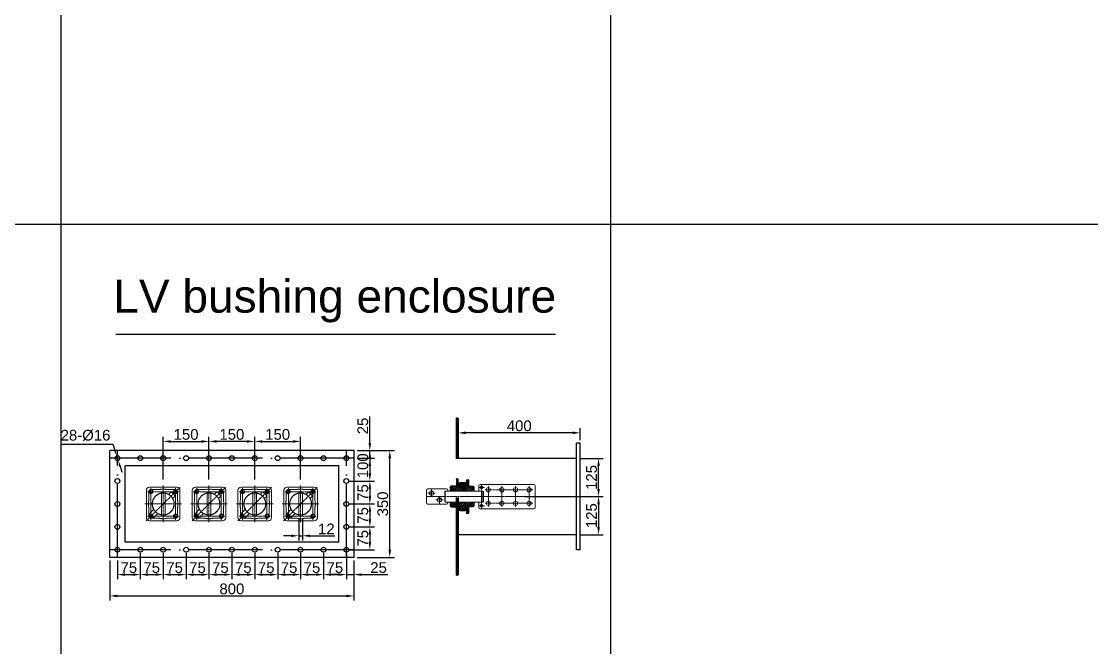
# Model space of a CAD drawing. Header units: millimetres. Extents: x 30710 to 48779, y -19256 to -8564.
# Drawn here: x 34541 to 38046, y -16959 to -14908 of the extents above; entities that cross this region are included whole.
import ezdxf

# ---------------------------------------------------------------- set-up
doc = ezdxf.new("R2010")
doc.units = ezdxf.units.MM
doc.header["$LTSCALE"] = 10
for name, pattern in [('ACAD_ISO04W100', [30, 24, -3, 0, -3]), ('CENTER2', [1.125, 0.75, -0.125, 0.125, -0.125]), ('DASHED', [19.05, 12.7, -6.35]), ('PHANTOM', [63.5, 31.75, -6.35, 6.35, -6.35, 6.35, -6.35])]:
    doc.linetypes.add(name, pattern=pattern)
doc.layers.get('0').update_dxf_attribs({"color": 1, "linetype": 'ACAD_ISO04W100', "lineweight": 25})
doc.layers.get('Defpoints').update_dxf_attribs({"lineweight": 25})
for name, color, linetype, lineweight in [('01粗实线', 7, 'Continuous', 18), ('1', 4, 'Continuous', 30), ('2', 3, 'Continuous', 25), ('4虚线层', 6, 'DASHED', 35), ('中心线', 1, 'CENTER2', 18), ('双点划线', 13, 'PHANTOM', 20), ('粗实线', 4, 'Continuous', 18), ('细实线', 3, 'Continuous', 35), ('虚线', 7, 'DASHED', 20)]:
    doc.layers.add(name, color=color, linetype=linetype, lineweight=lineweight)
doc.styles.get("Standard").update_dxf_attribs({"font": ''})
doc.styles.get('Standard').set_extended_font_data('arial')
doc.dimstyles.new('1-10', dxfattribs={"dimscale": 10, "dimtxt": 3.5, "dimasz": 2.5, "dimexe": 1.5, "dimexo": 1, "dimgap": 0.5, "dimtad": 1, "dimtxsty": 'Standard', "dimcen": 2.5, "dimdle": 5, "dimclrd": 3, "dimclre": 3, "dimclrt": 3, "dimadec": 0, "dimazin": 0, "dimtfac": 1, "dimtmove": 0, "dimatfit": 2, "dimfxl": 0, "dimtolj": 1, "dimarcsym": 0})
doc.dimstyles.new('1-10-1', dxfattribs={"dimscale": 10, "dimtxt": 3.5, "dimasz": 2, "dimexe": 1, "dimexo": 0, "dimgap": 1, "dimtad": 1, "dimtoh": 1, "dimdec": 1, "dimdsep": 46, "dimtxsty": 'Standard', "dimcen": 0, "dimdle": 4, "dimclrd": 256, "dimclre": 256, "dimclrt": 3, "dimadec": 1, "dimazin": 0, "dimtfac": 1, "dimtdec": 1, "dimtmove": 0, "dimatfit": 3, "dimfxl": 0, "dimtolj": 1, "dimarcsym": 0})

# ---------------------------------------------------------------- blocks, each defined once
blk = doc.blocks.new('*X23')
at = {"layer": '2'}
for points in [[(34880.2, -16716), (34880.2, -16724.3), (34855.2, -16720.1)], [(34905.2, -16716), (34905.2, -16724.3), (34930.2, -16720.1)]]:
    blk.add_hatch(color=3, dxfattribs=at).paths.add_polyline_path(points, flags=0)
at = {"layer": '2', "color": 3, "lineweight": -2}
for p, q in [((34930.2, -16648.7), (34930.2, -16735.1)), ((34855.2, -16673.7), (34855.2, -16735.1)), ((34880.2, -16720.1), (34905.2, -16720.1))]:
    blk.add_line(p, q, dxfattribs=at)
at = {"layer": '2', "color": 3, "insert": (34892.7, -16697.3), "char_height": 35, "width": 100.198, "attachment_point": 5}
blk.add_mtext('75', dxfattribs=at)
blk = doc.blocks.new('*X24')
at = {"layer": '2'}
for points in [[(34955.2, -16716), (34955.2, -16724.3), (34930.2, -16720.1)], [(34980.2, -16716), (34980.2, -16724.3), (35005.2, -16720.1)]]:
    blk.add_hatch(color=3, dxfattribs=at).paths.add_polyline_path(points, flags=0)
at = {"layer": '2', "color": 3, "lineweight": -2}
for p, q in [((34930.2, -16648.7), (34930.2, -16735.1)), ((35005.2, -16648.7), (35005.2, -16735.1)), ((34955.2, -16720.1), (34980.2, -16720.1))]:
    blk.add_line(p, q, dxfattribs=at)
at = {"layer": '2', "color": 3, "insert": (34967.7, -16697.3), "char_height": 35, "width": 100.198, "attachment_point": 5}
blk.add_mtext('75', dxfattribs=at)
blk = doc.blocks.new('*X25')
at = {"layer": '2'}
for points in [[(35030.2, -16716), (35030.2, -16724.3), (35005.2, -16720.1)], [(35055.2, -16716), (35055.2, -16724.3), (35080.2, -16720.1)]]:
    blk.add_hatch(color=3, dxfattribs=at).paths.add_polyline_path(points, flags=0)
at = {"layer": '2', "color": 3, "lineweight": -2}
for p, q in [((35005.2, -16648.7), (35005.2, -16735.1)), ((35080.2, -16648.7), (35080.2, -16735.1)), ((35030.2, -16720.1), (35055.2, -16720.1))]:
    blk.add_line(p, q, dxfattribs=at)
at = {"layer": '2', "color": 3, "insert": (35042.7, -16697.3), "char_height": 35, "width": 100.198, "attachment_point": 5}
blk.add_mtext('75', dxfattribs=at)
blk = doc.blocks.new('*X26')
at = {"layer": '2'}
for points in [[(35105.2, -16716), (35105.2, -16724.3), (35080.2, -16720.1)], [(35130.2, -16716), (35130.2, -16724.3), (35155.2, -16720.1)]]:
    blk.add_hatch(color=3, dxfattribs=at).paths.add_polyline_path(points, flags=0)
at = {"layer": '2', "color": 3, "lineweight": -2}
for p, q in [((35080.2, -16648.7), (35080.2, -16735.1)), ((35155.2, -16648.7), (35155.2, -16735.1)), ((35105.2, -16720.1), (35130.2, -16720.1))]:
    blk.add_line(p, q, dxfattribs=at)
at = {"layer": '2', "color": 3, "insert": (35117.7, -16697.3), "char_height": 35, "width": 100.198, "attachment_point": 5}
blk.add_mtext('75', dxfattribs=at)
blk = doc.blocks.new('*X27')
at = {"layer": '2'}
for points in [[(35180.2, -16716), (35180.2, -16724.3), (35155.2, -16720.1)], [(35205.2, -16716), (35205.2, -16724.3), (35230.2, -16720.1)]]:
    blk.add_hatch(color=3, dxfattribs=at).paths.add_polyline_path(points, flags=0)
at = {"layer": '2', "color": 3, "lineweight": -2}
for p, q in [((35155.2, -16648.7), (35155.2, -16735.1)), ((35230.2, -16648.7), (35230.2, -16735.1)), ((35180.2, -16720.1), (35205.2, -16720.1))]:
    blk.add_line(p, q, dxfattribs=at)
at = {"layer": '2', "color": 3, "insert": (35192.7, -16697.3), "char_height": 35, "width": 100.198, "attachment_point": 5}
blk.add_mtext('75', dxfattribs=at)
blk = doc.blocks.new('*X28')
at = {"layer": '2'}
for points in [[(35255.2, -16716), (35255.2, -16724.3), (35230.2, -16720.1)], [(35280.2, -16716), (35280.2, -16724.3), (35305.2, -16720.1)]]:
    blk.add_hatch(color=3, dxfattribs=at).paths.add_polyline_path(points, flags=0)
at = {"layer": '2', "color": 3, "lineweight": -2}
for p, q in [((35230.2, -16648.7), (35230.2, -16735.1)), ((35305.2, -16648.7), (35305.2, -16735.1)), ((35255.2, -16720.1), (35280.2, -16720.1))]:
    blk.add_line(p, q, dxfattribs=at)
at = {"layer": '2', "color": 3, "insert": (35267.7, -16697.3), "char_height": 35, "width": 100.198, "attachment_point": 5}
blk.add_mtext('75', dxfattribs=at)
blk = doc.blocks.new('*X29')
at = {"layer": '2'}
for points in [[(35330.2, -16716), (35330.2, -16724.3), (35305.2, -16720.1)], [(35355.2, -16716), (35355.2, -16724.3), (35380.2, -16720.1)]]:
    blk.add_hatch(color=3, dxfattribs=at).paths.add_polyline_path(points, flags=0)
at = {"layer": '2', "color": 3, "lineweight": -2}
for p, q in [((35305.2, -16648.7), (35305.2, -16735.1)), ((35380.2, -16648.7), (35380.2, -16735.1)), ((35330.2, -16720.1), (35355.2, -16720.1))]:
    blk.add_line(p, q, dxfattribs=at)
at = {"layer": '2', "color": 3, "insert": (35342.7, -16697.3), "char_height": 35, "width": 100.198, "attachment_point": 5}
blk.add_mtext('75', dxfattribs=at)
blk = doc.blocks.new('*X30')
at = {"layer": '2'}
for points in [[(35405.2, -16716), (35405.2, -16724.3), (35380.2, -16720.1)], [(35430.2, -16716), (35430.2, -16724.3), (35455.2, -16720.1)]]:
    blk.add_hatch(color=3, dxfattribs=at).paths.add_polyline_path(points, flags=0)
at = {"layer": '2', "color": 3, "lineweight": -2}
for p, q in [((35380.2, -16648.7), (35380.2, -16735.1)), ((35455.2, -16648.7), (35455.2, -16735.1)), ((35405.2, -16720.1), (35430.2, -16720.1))]:
    blk.add_line(p, q, dxfattribs=at)
at = {"layer": '2', "color": 3, "insert": (35417.7, -16697.3), "char_height": 35, "width": 100.198, "attachment_point": 5}
blk.add_mtext('75', dxfattribs=at)
blk = doc.blocks.new('*X31')
at = {"layer": '2'}
for points in [[(35480.2, -16716), (35480.2, -16724.3), (35455.2, -16720.1)], [(35505.2, -16716), (35505.2, -16724.3), (35530.2, -16720.1)]]:
    blk.add_hatch(color=3, dxfattribs=at).paths.add_polyline_path(points, flags=0)
at = {"layer": '2', "color": 3, "lineweight": -2}
for p, q in [((35455.2, -16648.7), (35455.2, -16735.1)), ((35530.2, -16648.7), (35530.2, -16735.1)), ((35480.2, -16720.1), (35505.2, -16720.1))]:
    blk.add_line(p, q, dxfattribs=at)
at = {"layer": '2', "color": 3, "insert": (35492.7, -16697.3), "char_height": 35, "width": 100.198, "attachment_point": 5}
blk.add_mtext('75', dxfattribs=at)
blk = doc.blocks.new('*X32')
at = {"layer": '2'}
for points in [[(35555.2, -16716), (35555.2, -16724.3), (35530.2, -16720.1)], [(35580.2, -16716), (35580.2, -16724.3), (35605.2, -16720.1)]]:
    blk.add_hatch(color=3, dxfattribs=at).paths.add_polyline_path(points, flags=0)
at = {"layer": '2', "color": 3, "lineweight": -2}
for p, q in [((35530.2, -16648.7), (35530.2, -16735.1)), ((35605.2, -16648.7), (35605.2, -16735.1)), ((35555.2, -16720.1), (35580.2, -16720.1))]:
    blk.add_line(p, q, dxfattribs=at)
at = {"layer": '2', "color": 3, "insert": (35567.7, -16697.3), "char_height": 35, "width": 100.198, "attachment_point": 5}
blk.add_mtext('75', dxfattribs=at)
blk = doc.blocks.new('*X33')
at = {"layer": '2'}
for points in [[(35580.2, -16716), (35580.2, -16724.3), (35605.2, -16720.1)], [(35655.2, -16716), (35655.2, -16724.3), (35630.2, -16720.1)]]:
    blk.add_hatch(color=3, dxfattribs=at).paths.add_polyline_path(points, flags=0)
at = {"layer": '2', "color": 3, "lineweight": -2}
for p, q in [((35605.2, -16648.7), (35605.2, -16735.1)), ((35630.2, -16673.7), (35630.2, -16735.1)), ((35580.2, -16720.1), (35555.2, -16720.1)), ((35605.2, -16720.1), (35630.2, -16720.1)), ((35655.2, -16720.1), (35741.2, -16720.1))]:
    blk.add_line(p, q, dxfattribs=at)
at = {"layer": '2', "color": 3, "insert": (35710.7, -16697.3), "char_height": 35, "width": 102.012, "attachment_point": 5}
blk.add_mtext('25', dxfattribs=at)
blk = doc.blocks.new('*X34')
at = {"layer": '2'}
for points in [[(34855.2, -16785.8), (34855.2, -16794.2), (34830.2, -16790)], [(35605.2, -16785.8), (35605.2, -16794.2), (35630.2, -16790)]]:
    blk.add_hatch(color=3, dxfattribs=at).paths.add_polyline_path(points, flags=0)
at = {"layer": '2', "color": 3, "lineweight": -2}
for p, q in [((34830.2, -16673.7), (34830.2, -16805)), ((35630.2, -16673.7), (35630.2, -16805)), ((34855.2, -16790), (35605.2, -16790))]:
    blk.add_line(p, q, dxfattribs=at)
at = {"layer": '2', "color": 3, "insert": (35230.2, -16767.1), "char_height": 35, "width": 154.459, "attachment_point": 5}
blk.add_mtext('800', dxfattribs=at)
blk = doc.blocks.new('*X35')
at = {"layer": '2'}
for points in [[(35677.9, -16288.7), (35686.3, -16288.7), (35682.1, -16313.7)], [(35677.9, -16363.7), (35686.3, -16363.7), (35682.1, -16338.7)]]:
    blk.add_hatch(color=3, dxfattribs=at).paths.add_polyline_path(points, flags=0)
at = {"layer": '2', "color": 3, "lineweight": -2}
for p, q in [((35682.1, -16288.7), (35682.1, -16202.7)), ((35640.2, -16313.7), (35697.1, -16313.7)), ((35682.1, -16338.7), (35682.1, -16313.7)), ((35640.2, -16338.7), (35697.1, -16338.7)), ((35682.1, -16363.7), (35682.1, -16388.7))]:
    blk.add_line(p, q, dxfattribs=at)
at = {"layer": '2', "color": 3, "insert": (35659.2, -16233.2), "char_height": 35, "width": 102.012, "attachment_point": 5, "rotation": 90}
blk.add_mtext('25', dxfattribs=at)
blk = doc.blocks.new('*X36')
at = {"layer": '2'}
for points in [[(35677.9, -16338.7), (35686.3, -16338.7), (35682.1, -16313.7)], [(35677.9, -16388.7), (35686.3, -16388.7), (35682.1, -16413.7)]]:
    blk.add_hatch(color=3, dxfattribs=at).paths.add_polyline_path(points, flags=0)
at = {"layer": '2', "color": 3, "lineweight": -2}
for p, q in [((35640.2, -16313.7), (35697.1, -16313.7)), ((35682.1, -16338.7), (35682.1, -16388.7)), ((35615.2, -16413.7), (35697.1, -16413.7))]:
    blk.add_line(p, q, dxfattribs=at)
at = {"layer": '2', "color": 3, "insert": (35659.2, -16363.7), "char_height": 35, "width": 147.79, "attachment_point": 5, "rotation": 90}
blk.add_mtext('100', dxfattribs=at)
blk = doc.blocks.new('*X37')
at = {"layer": '2'}
for points in [[(35677.9, -16438.7), (35686.3, -16438.7), (35682.1, -16413.7)], [(35677.9, -16463.7), (35686.3, -16463.7), (35682.1, -16488.7)]]:
    blk.add_hatch(color=3, dxfattribs=at).paths.add_polyline_path(points, flags=0)
at = {"layer": '2', "color": 3, "lineweight": -2}
for p, q in [((35615.2, -16413.7), (35697.1, -16413.7)), ((35682.1, -16438.7), (35682.1, -16463.7)), ((35615.2, -16488.7), (35697.1, -16488.7))]:
    blk.add_line(p, q, dxfattribs=at)
at = {"layer": '2', "color": 3, "insert": (35659.3, -16451.2), "char_height": 35, "width": 100.198, "attachment_point": 5, "rotation": 90}
blk.add_mtext('75', dxfattribs=at)
blk = doc.blocks.new('*X38')
at = {"layer": '2'}
for points in [[(35677.9, -16513.7), (35686.3, -16513.7), (35682.1, -16488.7)], [(35677.9, -16538.7), (35686.3, -16538.7), (35682.1, -16563.7)]]:
    blk.add_hatch(color=3, dxfattribs=at).paths.add_polyline_path(points, flags=0)
at = {"layer": '2', "color": 3, "lineweight": -2}
for p, q in [((35615.2, -16488.7), (35697.1, -16488.7)), ((35682.1, -16513.7), (35682.1, -16538.7)), ((35615.2, -16563.7), (35697.1, -16563.7))]:
    blk.add_line(p, q, dxfattribs=at)
at = {"layer": '2', "color": 3, "insert": (35659.3, -16526.2), "char_height": 35, "width": 100.198, "attachment_point": 5, "rotation": 90}
blk.add_mtext('75', dxfattribs=at)
blk = doc.blocks.new('*X39')
at = {"layer": '2'}
for points in [[(35677.9, -16588.7), (35686.3, -16588.7), (35682.1, -16563.7)], [(35677.9, -16613.7), (35686.3, -16613.7), (35682.1, -16638.7)]]:
    blk.add_hatch(color=3, dxfattribs=at).paths.add_polyline_path(points, flags=0)
at = {"layer": '2', "color": 3, "lineweight": -2}
for p, q in [((35615.2, -16563.7), (35697.1, -16563.7)), ((35682.1, -16588.7), (35682.1, -16613.7)), ((35615.2, -16638.7), (35697.1, -16638.7))]:
    blk.add_line(p, q, dxfattribs=at)
at = {"layer": '2', "color": 3, "insert": (35659.3, -16601.2), "char_height": 35, "width": 100.198, "attachment_point": 5, "rotation": 90}
blk.add_mtext('75', dxfattribs=at)
blk = doc.blocks.new('*X40')
at = {"layer": '2'}
for points in [[(35743.2, -16338.7), (35751.6, -16338.7), (35747.4, -16313.7)], [(35743.2, -16638.7), (35751.6, -16638.7), (35747.4, -16663.7)]]:
    blk.add_hatch(color=3, dxfattribs=at).paths.add_polyline_path(points, flags=0)
at = {"layer": '2', "color": 3, "lineweight": -2}
for p, q in [((35640.2, -16313.7), (35762.4, -16313.7)), ((35747.4, -16638.7), (35747.4, -16338.7)), ((35640.2, -16663.7), (35762.4, -16663.7))]:
    blk.add_line(p, q, dxfattribs=at)
at = {"layer": '2', "color": 3, "insert": (35724.5, -16488.7), "char_height": 35, "width": 154.299, "attachment_point": 5, "rotation": 90}
blk.add_mtext('350', dxfattribs=at)
blk = doc.blocks.new('*X41')
at = {"layer": '2'}
for points in [[(34849.8, -16311), (34843.4, -16313), (34852.8, -16331.1)], [(34867, -16364.3), (34860.7, -16366.3), (34857.7, -16346.3)]]:
    blk.add_hatch(color=256, dxfattribs=at).paths.add_polyline_path(points, flags=0)
at = {"layer": '2', "lineweight": -2}
for p, q in [((34671.1, -16293), (34840.5, -16293)), ((34840.5, -16293), (34846.6, -16312)), ((34857.7, -16346.3), (34852.8, -16331.1)), ((34863.8, -16365.3), (34870, -16384.3))]:
    blk.add_line(p, q, dxfattribs=at)
at = {"layer": '2', "color": 3, "insert": (34750.8, -16264.1), "char_height": 35, "width": 318.841, "attachment_point": 5}
blk.add_mtext('28-%%C16', dxfattribs=at)
blk = doc.blocks.new('*X42')
at = {"layer": '2'}
for points in [[(36427.1, -16364.4), (36435.5, -16364.4), (36431.3, -16339.4)], [(36427.1, -16439.4), (36435.5, -16439.4), (36431.3, -16464.4)]]:
    blk.add_hatch(color=3, dxfattribs=at).paths.add_polyline_path(points, flags=0)
at = {"layer": '2', "color": 3, "lineweight": -2}
for p, q in [((36369.5, -16339.4), (36446.3, -16339.4)), ((36431.3, -16439.4), (36431.3, -16364.4)), ((36189.2, -16464.4), (36446.3, -16464.4))]:
    blk.add_line(p, q, dxfattribs=at)
at = {"layer": '2', "color": 3, "insert": (36408.4, -16401.9), "char_height": 35, "width": 148.59, "attachment_point": 5, "rotation": 90}
blk.add_mtext('125', dxfattribs=at)
blk = doc.blocks.new('*X43')
at = {"layer": '2'}
for points in [[(36427.1, -16489.4), (36435.5, -16489.4), (36431.3, -16464.4)], [(36427.1, -16564.4), (36435.5, -16564.4), (36431.3, -16589.4)]]:
    blk.add_hatch(color=3, dxfattribs=at).paths.add_polyline_path(points, flags=0)
at = {"layer": '2', "color": 3, "lineweight": -2}
for p, q in [((36189.2, -16464.4), (36446.3, -16464.4)), ((36431.3, -16489.4), (36431.3, -16564.4)), ((36369.5, -16589.4), (36446.3, -16589.4))]:
    blk.add_line(p, q, dxfattribs=at)
at = {"layer": '2', "color": 3, "insert": (36408.4, -16526.9), "char_height": 35, "width": 148.59, "attachment_point": 5, "rotation": 90}
blk.add_mtext('125', dxfattribs=at)
blk = doc.blocks.new('*X44')
at = {"layer": '2'}
for points in [[(35996.5, -16251.5), (35996.5, -16259.9), (35971.5, -16255.7)], [(36346.5, -16251.5), (36346.5, -16259.9), (36371.5, -16255.7)]]:
    blk.add_hatch(color=3, dxfattribs=at).paths.add_polyline_path(points, flags=0)
at = {"layer": '2', "color": 3, "lineweight": -2}
for p, q in [((35971.5, -16280), (35971.5, -16240.7)), ((36346.5, -16255.7), (35996.5, -16255.7)), ((36371.5, -16280), (36371.5, -16240.7))]:
    blk.add_line(p, q, dxfattribs=at)
at = {"layer": '2', "color": 3, "insert": (36171.5, -16232.8), "char_height": 35, "width": 157.18, "attachment_point": 5}
blk.add_mtext('400', dxfattribs=at)
blk = doc.blocks.new('*X45')
at = {"layer": '2'}
for points in [[(35030.2, -16279.8), (35030.2, -16288.1), (35005.2, -16283.9)], [(35130.2, -16279.8), (35130.2, -16288.1), (35155.2, -16283.9)]]:
    blk.add_hatch(color=3, dxfattribs=at).paths.add_polyline_path(points, flags=0)
at = {"layer": '2', "color": 3, "lineweight": -2}
for p, q in [((35005.2, -16408.7), (35005.2, -16268.9)), ((35030.2, -16283.9), (35130.2, -16283.9)), ((35155.2, -16408.7), (35155.2, -16268.9))]:
    blk.add_line(p, q, dxfattribs=at)
at = {"layer": '2', "color": 3, "insert": (35080.2, -16261.1), "char_height": 35, "width": 147.79, "attachment_point": 5}
blk.add_mtext('150', dxfattribs=at)
blk = doc.blocks.new('*X46')
at = {"layer": '2'}
for points in [[(35180.2, -16279.8), (35180.2, -16288.1), (35155.2, -16283.9)], [(35280.2, -16279.8), (35280.2, -16288.1), (35305.2, -16283.9)]]:
    blk.add_hatch(color=3, dxfattribs=at).paths.add_polyline_path(points, flags=0)
at = {"layer": '2', "color": 3, "lineweight": -2}
for p, q in [((35155.2, -16408.7), (35155.2, -16268.9)), ((35280.2, -16283.9), (35180.2, -16283.9)), ((35305.2, -16408.7), (35305.2, -16268.9))]:
    blk.add_line(p, q, dxfattribs=at)
at = {"layer": '2', "color": 3, "insert": (35230.2, -16261.1), "char_height": 35, "width": 147.79, "attachment_point": 5}
blk.add_mtext('150', dxfattribs=at)
blk = doc.blocks.new('*X47')
at = {"layer": '2'}
for points in [[(35330.2, -16279.8), (35330.2, -16288.1), (35305.2, -16283.9)], [(35430.2, -16279.8), (35430.2, -16288.1), (35455.2, -16283.9)]]:
    blk.add_hatch(color=3, dxfattribs=at).paths.add_polyline_path(points, flags=0)
at = {"layer": '2', "color": 3, "lineweight": -2}
for p, q in [((35305.2, -16408.7), (35305.2, -16268.9)), ((35330.2, -16283.9), (35430.2, -16283.9)), ((35455.2, -16408.7), (35455.2, -16268.9))]:
    blk.add_line(p, q, dxfattribs=at)
at = {"layer": '2', "color": 3, "insert": (35380.2, -16261.1), "char_height": 35, "width": 147.79, "attachment_point": 5}
blk.add_mtext('150', dxfattribs=at)
blk = doc.blocks.new('5r7806798067890780')
at = {"layer": '细实线'}
h = blk.add_hatch(dxfattribs=at)
h.set_pattern_fill('ANSI37', color=256, scale=1.5, angle=270, style=0)
edge = h.paths.add_edge_path(flags=0)
edge.add_line((157, 18), (156.3, 30.8))
edge.add_arc((153.3, 30.7), 3, 3, 86.5086)
edge.add_line((153.5, 33.7), (134.3, 34.8))
edge.add_arc((134.5, 37.8), 3, 183, 266.5086, ccw=False)
edge.add_line((131.5, 37.7), (131.1, 43.7))
edge.add_arc((128.2, 43.5), 3, 3, 90)
edge.add_line((128.2, 46.5), (111, 46.5))
edge.add_line((111, 46.5), (111, 45))
edge.add_arc((111.2, 44), 1, 104.4775, 255.5225)
edge.add_line((111, 43), (111, 41))
edge.add_arc((111.2, 40), 1, 104.4775, 255.5225)
edge.add_line((111, 39), (111, 38))
edge.add_arc((108, 38), 3, -41.4096, 0, ccw=False)
edge.add_line((110.2, 36), (110.2, 35))
edge.add_line((110.2, 35), (108.3, 35))
edge.add_arc((108, 38), 3, 270.217, 274.9838, ccw=False)
edge.add_line((108, 35), (81, 34.9))
edge.add_arc((81, 31.9), 3, 90.217, 180)
edge.add_line((78, 31.9), (78, 18))
edge.add_line((78, 18), (157, 18))
edge = h.paths.add_edge_path(flags=0)
edge.add_line((110.2, 35), (110.2, 36))
edge.add_arc((108, 38), 3, 274.9838, 318.5904, ccw=False)
edge.add_line((108.3, 35), (110.2, 35))
edge = h.paths.add_edge_path(flags=0)
edge.add_arc((128.2, -43.5), 3, 270, 357)
edge.add_line((131.1, -43.7), (131.5, -37.7))
edge.add_arc((134.5, -37.8), 3, 93.4914, 177, ccw=False)
edge.add_line((134.3, -34.8), (153.5, -33.7))
edge.add_arc((153.3, -30.7), 3, 273.4914, 357)
edge.add_line((156.3, -30.8), (157, -18))
edge.add_line((157, -18), (78, -18))
edge.add_line((78, -18), (78, -31.9))
edge.add_arc((81, -31.9), 3, 180, 269.783)
edge.add_line((81, -34.9), (108, -35))
edge.add_arc((108, -38), 3, 85.0162, 89.783, ccw=False)
edge.add_line((108.3, -35), (110.2, -35))
edge.add_line((110.2, -35), (110.2, -36))
edge.add_arc((108, -38), 3, 0, 41.4096, ccw=False)
edge.add_line((111, -38), (111, -39))
edge.add_arc((111.2, -40), 1, 104.4775, 255.5225)
edge.add_line((111, -41), (111, -43))
edge.add_arc((111.2, -44), 1, 104.4775, 255.5225)
edge.add_line((111, -45), (111, -46.5))
edge.add_line((111, -46.5), (128.2, -46.5))
edge = h.paths.add_edge_path(flags=0)
edge.add_line((110.2, -36), (110.2, -35))
edge.add_line((110.2, -35), (108.3, -35))
edge.add_arc((108, -38), 3, 41.4096, 85.0162, ccw=False)
h = blk.add_hatch(dxfattribs=at)
h.set_pattern_fill('ANSI31', color=256, style=0, pattern_type=0)
edge = h.paths.add_edge_path(flags=0)
edge.add_spline(control_points=[(104.2, 57.7), (103.7, 57.5), (102.3, 57.2), (100.3, 58.2), (98.9, 57.9), (98.2, 57.8)], knot_values=[0, 0, 0, 0, 1.763254, 4.138022, 6.109971, 6.109971, 6.109971, 6.109971], weights=[1, 1, 1, 1, 1, 1], degree=3, periodic=0)
edge.add_line((98.2, 57.8), (98.2, 36))
edge.add_line((98.2, 36), (104.2, 36))
edge.add_line((104.2, 36), (104.2, 57.7))
edge = h.paths.add_edge_path(flags=0)
edge.add_spline(control_points=[(98.2, -57.8), (98.9, -57.9), (100.3, -58.2), (102.3, -57.2), (103.7, -57.5), (104.2, -57.7)], knot_values=[0, 0, 0, 0, 1.971949, 4.346717, 6.109971, 6.109971, 6.109971, 6.109971], weights=[1, 1, 1, 1, 1, 1], degree=3, periodic=0)
edge.add_line((104.2, -57.7), (104.2, -36))
edge.add_line((104.2, -36), (98.2, -36))
edge.add_line((98.2, -36), (98.2, -57.8))
h = blk.add_hatch(dxfattribs=at)
h.set_pattern_fill('ANSI37', color=256, scale=0.75, angle=270, style=0)
edge = h.paths.add_edge_path(flags=0)
edge.add_arc((108, 38), 3, 274.9838, 318.5904)
edge.add_line((110.2, 36), (110.2, 45))
edge.add_line((110.2, 45), (104.2, 45))
edge.add_line((104.2, 45), (104.2, 35))
edge.add_line((104.2, 35), (108.3, 35))
edge = h.paths.add_edge_path(flags=0)
edge.add_line((110.2, 35), (110.2, 36))
edge.add_arc((108, 38), 3, 274.9838, 318.5904, ccw=False)
edge.add_line((108.3, 35), (110.2, 35))
edge = h.paths.add_edge_path(flags=0)
edge.add_line((110.2, -45), (110.2, -36))
edge.add_arc((108, -38), 3, 41.4096, 85.0162)
edge.add_line((108.3, -35), (104.2, -35))
edge.add_line((104.2, -35), (104.2, -45))
edge.add_line((104.2, -45), (110.2, -45))
edge = h.paths.add_edge_path(flags=0)
edge.add_line((110.2, -36), (110.2, -35))
edge.add_line((110.2, -35), (108.3, -35))
edge.add_arc((108, -38), 3, 41.4096, 85.0162, ccw=False)
h = blk.add_hatch(dxfattribs=at)
h.set_pattern_fill('ANSI31', color=256, style=0, pattern_type=0)
h.set_pattern_definition([(315, (0, 0), (2.245064, 2.245064), [])])
h.paths.add_polyline_path([(139.5, 54), (138.5, 55), (132.5, 55), (131.5, 54), (131.5, 39), (134.5, 36), (138.5, 36), (139.5, 37)], flags=0)
h.paths.add_polyline_path([(139.5, -37), (138.5, -36), (134.5, -36), (131.5, -39), (131.5, -54), (132.5, -55), (138.5, -55), (139.5, -54)], flags=0)
at = {"layer": '中心线'}
for p, q in [((181, 39.2), (181, -39.2)), ((356.5, 0), (0, 0)), ((29, 11), (5, 11)), ((17, 23), (17, -1)), ((43, 1), (43, -23)), ((190.3, 30), (171.8, 30)), ((348.5, 22.2), (191, 22.2)), ((203, 34.2), (203, -34.2)), ((247.5, 34.2), (247.5, -34.2)), ((292, 34.2), (292, -34.2)), ((336.5, 34.2), (336.5, -34.2)), ((55, -11), (31, -11)), ((190.3, -30), (171.8, -30)), ((348.5, -22.2), (191, -22.2))]:
    blk.add_line(p, q, dxfattribs=at)
at = {"layer": '粗实线'}
for p, q in [((98.2, 57.8), (98.2, 35)), ((104.2, 36), (98.2, 36)), ((104.2, 57.7), (104.2, 35)), ((110.2, 45), (104.2, 45)), ((110.2, 35), (110.2, 45)), ((128.2, 46.5), (111, 46.5)), ((111, 46.5), (111, 45)), ((111, 43), (111, 41)), ((111, 39), (111, 38)), ((131.1, 43.7), (131.5, 37.7)), ((132.5, 55), (131.5, 54)), ((131.5, 54), (131.5, 37.3)), ((134.5, 36), (131.5, 39)), ((138.5, 55), (132.5, 55)), ((138.5, 36), (134.5, 36)), ((139.5, 54), (138.5, 55)), ((138.5, 36), (139.5, 37)), ((139.5, 54), (139.5, 34.5)), ((172, 36), (172, 18)), ((352.5, 40), (176, 40)), ((356.5, 36), (356.5, -36)), ((0, 21), (0, -21)), ((66, 25), (4, 25)), ((60, 16.5), (61.5, 18)), ((60, 16.5), (60, -16.5)), ((185.5, 18), (61.5, 18)), ((61.5, 18), (61.5, -18)), ((70, 21), (70, 18)), ((78, 31.9), (78, 18)), ((108, 35), (81, 34.9)), ((110.2, 35), (104.2, 35)), ((153.5, 33.7), (134.3, 34.8)), ((156.3, 30.8), (157, 18)), ((187, 16.5), (185.5, 18)), ((185.5, 18), (185.5, -18)), ((187, 16.5), (187, -16.5)), ((66, -25), (4, -25)), ((60, -16.5), (61.5, -18)), ((185.5, -18), (61.5, -18)), ((70, -18), (70, -21)), ((78, -31.9), (78, -18)), ((108, -35), (81, -34.9)), ((98.2, -57.8), (98.2, -35)), ((110.2, -35), (104.2, -35)), ((104.2, -57.7), (104.2, -35)), ((110.2, -35), (110.2, -45)), ((153.5, -33.7), (134.3, -34.8)), ((139.5, -54), (139.5, -34.5)), ((156.3, -30.8), (157, -18)), ((172, -18), (172, -36)), ((187, -16.5), (185.5, -18)), ((104.2, -36), (98.2, -36)), ((110.2, -45), (104.2, -45)), ((111, -39), (111, -38)), ((111, -43), (111, -41)), ((111, -46.5), (111, -45)), ((128.2, -46.5), (111, -46.5)), ((131.1, -43.7), (131.5, -37.7)), ((134.5, -36), (131.5, -39)), ((131.5, -54), (131.5, -37.3)), ((132.5, -55), (131.5, -54)), ((138.5, -55), (132.5, -55)), ((138.5, -36), (134.5, -36)), ((138.5, -36), (139.5, -37)), ((139.5, -54), (138.5, -55)), ((352.5, -40), (176, -40))]:
    blk.add_line(p, q, dxfattribs=at)
for centre, radius in [((17, 11), 7), ((181, 30), 4.25), ((203, 22.2), 7), ((247.5, 22.2), 7), ((292, 22.2), 7), ((336.5, 22.2), 7), ((43, -11), 7), ((181, -30), 4.25), ((203, -22.2), 7), ((247.5, -22.2), 7), ((292, -22.2), 7), ((336.5, -22.2), 7)]:
    blk.add_circle(centre, radius, dxfattribs=at)
for centre, radius, start, end in [((108, 38), 3, 270.217, 0), ((111.2, 44), 1, 104.4775, 255.5225), ((111.2, 40), 1, 104.4775, 255.5225), ((128.2, 43.5), 3, 3, 90), ((134.5, 37.8), 3, 183, 266.5086), ((176, 36), 4, 90, 180), ((352.5, 36), 4, 360, 90), ((4, 21), 4, 90, 180), ((66, 21), 4, 0, 90), ((81, 31.9), 3, 90.217, 180), ((153.3, 30.7), 3, 3, 86.5086), ((4, -21), 4, 180, 270), ((66, -21), 4, 270, 360), ((81, -31.9), 3, 180, 269.783), ((108, -38), 3, 0, 89.783), ((134.5, -37.8), 3, 93.4914, 177), ((153.3, -30.7), 3, 273.4914, 357), ((111.2, -40), 1, 104.4775, 255.5225), ((111.2, -44), 1, 104.4775, 255.5225), ((128.2, -43.5), 3, 270, 357), ((176, -36), 4, 180, 270), ((352.5, -36), 4, 270, 0)]:
    blk.add_arc(centre, radius, start, end, dxfattribs=at)
at = {"layer": '细实线'}
for points in [[(104.2, 57.7), (103.7, 57.5), (102.3, 57.2), (100.3, 58.2), (98.9, 57.9), (98.2, 57.8)], [(104.2, -57.7), (103.7, -57.5), (102.3, -57.2), (100.3, -58.2), (98.9, -57.9), (98.2, -57.8)]]:
    blk.add_open_spline(points, degree=3, knots=[0, 0, 0, 0, 1.760623, 4.131846, 6.100853, 6.100853, 6.100853, 6.100853], dxfattribs=at)
blk = doc.blocks.new('467965780967980679806789')
at = {"layer": '01粗实线', "lineweight": 0, "ltscale": 2}
blk.add_lwpolyline([(-6, -40), (6, -40), (6, 40), (-6, 40)], close=True, dxfattribs=at)
at = {"layer": '中心线'}
for p, q in [((-55.6, -55.6), (55.6, 55.6)), ((-51.5, 40), (51.5, 40)), ((-40, 51.5), (-40, -51.5)), ((0, 60), (0, -60)), ((40, 51.5), (40, -51.5)), ((-60, 0), (60, 0)), ((-51.5, -40), (51.5, -40))]:
    blk.add_line(p, q, dxfattribs=at)
at = {"layer": '双点划线'}
blk.add_circle((0, 0), 36, dxfattribs=at)
at = {"layer": '粗实线'}
for p, q in [((-55, 45), (-55, -45)), ((-45, 55), (45, 55)), ((17.5, 30.9), (24.7, 38.1)), ((27.5, 38.1), (38.1, 27.5)), ((55, 45), (55, -45)), ((30.9, 17.5), (38.1, 24.7)), ((-45.3, -31.9), (-30.9, -17.5)), ((-45.3, -34.7), (-44.6, -35.4)), ((-31.9, -45.3), (-17.5, -30.9)), ((-45, -55), (45, -55)), ((-35.4, -44.6), (-34.7, -45.3))]:
    blk.add_line(p, q, dxfattribs=at)
for centre, radius in [((-40, 40), 6.5), ((-40, 40), 6), ((40, 40), 6.5), ((40, 40), 6), ((-40, -40), 6), ((40, -40), 6.5), ((40, -40), 6)]:
    blk.add_circle(centre, radius, dxfattribs=at)
for centre, radius, start, end in [((-45, 45), 10, 90, 180), ((0, 0), 35.5, 60.5218, 209.4782), ((26.1, 36.7), 2, 45, 135), ((45, 45), 10, 0, 90), ((0, 0), 35.5, 240.5218, 29.4782), ((36.7, 26.1), 2, 315, 45), ((-43.9, -33.3), 2, 135, 225), ((-45, -45), 10, 180, 270), ((-40, -40), 6.5, 135, 315), ((-33.3, -43.9), 2, 225, 315), ((45, -45), 10, 270, 0)]:
    blk.add_arc(centre, radius, start, end, dxfattribs=at)
at = {"layer": '细实线'}
for centre in [(-40, 40), (40, 40), (-40, -40), (40, -40)]:
    blk.add_arc(centre, 5, 90.0017, 0, dxfattribs=at)
at = {"layer": '虚线'}
for p, q in [((-47, 40), (-47, 12)), ((-40, 47), (-12, 47)), ((12, 47), (40, 47)), ((47, 40), (47, 12)), ((-47, -12), (-47, -40)), ((47, -12), (47, -40)), ((-40, -47), (-12, -47)), ((12, -47), (40, -47))]:
    blk.add_line(p, q, dxfattribs=at)
for centre, radius, start, end in [((-40, 40), 7, 90, 180), ((0, 0), 48.5, 75.7131, 104.2869), ((40, 40), 7, 0, 90), ((0, 0), 48.5, 165.7131, 194.2869), ((0, 0), 48.5, 345.7131, 14.2869), ((-40, -40), 7, 180, 270), ((0, 0), 48.5, 255.7131, 284.2869), ((40, -40), 7, 270, 0)]:
    blk.add_arc(centre, radius, start, end, dxfattribs=at)
blk = doc.blocks.new('*X50')
at = {"layer": '2'}
for points in [[(35424.2, -16588.8), (35424.2, -16597.1), (35449.2, -16593)], [(35486.2, -16588.8), (35486.2, -16597.1), (35461.2, -16593)]]:
    blk.add_hatch(color=3, dxfattribs=at).paths.add_polyline_path(points, flags=0)
at = {"layer": '2', "color": 3, "lineweight": -2}
for p, q in [((35449.2, -16538.7), (35449.2, -16608)), ((35461.2, -16538.7), (35461.2, -16608)), ((35424.2, -16593), (35399.2, -16593)), ((35449.2, -16593), (35461.2, -16593)), ((35486.2, -16593), (35567.7, -16593))]:
    blk.add_line(p, q, dxfattribs=at)
at = {"layer": '2', "color": 3, "insert": (35539.5, -16570.4), "char_height": 35, "width": 92.942, "attachment_point": 5}
blk.add_mtext('12', dxfattribs=at)

msp = doc.modelspace()

# ---------------------------------------------------------------- linework, layer by layer
for p, q in [((34855.22, -16663.666), (34855.22, -16313.666)), ((35605.22, -16663.666), (35605.22, -16313.666)), ((35630.22, -16338.666), (34830.22, -16338.666)), ((35630.22, -16638.666), (34830.22, -16638.666))]:
    msp.add_line(p, q)
at = {"layer": '1'}
for p, q in [((36371.48, -16289.435), (36359.48, -16289.435)), ((36359.48, -16639.435), (36359.48, -16289.435)), ((36371.48, -16639.435), (36371.48, -16289.435)), ((34830.22, -16663.666), (34830.22, -16313.666)), ((35630.22, -16313.666), (34830.22, -16313.666)), ((35630.22, -16663.666), (35630.22, -16313.666)), ((34880.22, -16613.666), (34880.22, -16363.666)), ((35580.22, -16363.666), (34880.22, -16363.666)), ((35580.22, -16613.666), (35580.22, -16363.666)), ((36359.48, -16339.435), (35971.48, -16339.435)), ((35580.22, -16613.666), (34880.22, -16613.666)), ((36359.48, -16589.435), (35971.48, -16589.435)), ((36371.48, -16639.435), (36359.48, -16639.435)), ((35630.22, -16663.666), (34830.22, -16663.666))]:
    msp.add_line(p, q, dxfattribs=at)
for centre in [(34855.22, -16338.666), (34930.22, -16338.666), (35005.22, -16338.666), (35080.22, -16338.666), (35155.22, -16338.666), (35230.22, -16338.666), (35305.22, -16338.666), (35380.22, -16338.666), (35455.22, -16338.666), (35530.22, -16338.666), (35605.22, -16338.666), (34855.22, -16413.666), (35605.22, -16413.666), (34855.22, -16488.666), (35605.22, -16488.666), (34855.22, -16563.666), (35605.22, -16563.666), (34855.22, -16638.666), (34930.22, -16638.666), (35005.22, -16638.666), (35080.22, -16638.666), (35155.22, -16638.666), (35230.22, -16638.666), (35305.22, -16638.666), (35380.22, -16638.666), (35455.22, -16638.666), (35530.22, -16638.666), (35605.22, -16638.666)]:
    msp.add_circle(centre, 8, dxfattribs=at)
at = {"layer": '2'}
msp.add_line((34850.22, -15932.161), (36290.22, -15932.161), dxfattribs=at)
for points in [[(35965.48, -16207.264), (35966.004, -16206.882), (35967.192, -16206.016), (35969.106, -16207.785), (35970.669, -16207.442), (35971.48, -16207.264)], [(35965.48, -16721.607), (35966.004, -16721.989), (35967.192, -16722.855), (35969.106, -16721.085), (35970.669, -16721.429), (35971.48, -16721.607)]]:
    msp.add_open_spline(points, degree=3, knots=[0, 0, 0, 0, 1.76052213, 3.9927913, 6.39707321, 6.39707321, 6.39707321, 6.39707321], dxfattribs=at)
at = {"layer": '4虚线层', "ltscale": 2}
for p, q in [((35965.48, -16721.607), (35965.48, -16207.264)), ((35971.48, -16721.607), (35971.48, -16207.264))]:
    msp.add_line(p, q, dxfattribs=at)
at = {"layer": 'Defpoints'}
for p, q in [((34670.22, -8564.163), (34670.22, -19256.163)), ((36470.22, -8564.163), (36470.22, -19256.163)), ((30710.22, -15572.161), (45830.22, -15572.161))]:
    msp.add_line(p, q, dxfattribs=at)

# ---------------------------------------------------------------- block references
for name, p in [('467965780967980679806789', (35005.22, -16488.666)), ('467965780967980679806789', (35155.22, -16488.666)), ('467965780967980679806789', (35305.22, -16488.666)), ('467965780967980679806789', (35455.22, -16488.666)), ('5r7806798067890780', (35867.23, -16464.435))]:
    msp.add_blockref(name, p)

# ---------------------------------------------------------------- texts
at = {"layer": '2', "color": 3, "lineweight": 18, "insert": (35567.091, -15824.161), "char_height": 108, "width": 2150.32774, "attachment_point": 5}
msp.add_mtext('LV bushing enclosure', dxfattribs=at)

# ---------------------------------------------------------------- dimensions: what is measured, and where the dimension line sits
at = {"layer": '2'}
for base, p1, p2, angle, picture, middle in [((35682.103, -16313.666), (35630.22, -16338.666), (35630.22, -16313.666), 90, '*X35', (35659.233, -16233.168)), ((35155.22, -16283.932), (35305.22, -16418.666), (35155.22, -16418.666), 180, '*X46', (35230.22, -16261.062)), ((35682.103, -16413.666), (35630.22, -16313.666), (35605.22, -16413.666), 90, '*X36', (35659.233, -16363.666)), ((35747.412, -16313.666), (35630.22, -16663.666), (35630.22, -16313.666), 90, '*X40', (35724.53, -16488.666)), ((36431.309, -16339.435), (36179.23, -16464.435), (36359.48, -16339.435), 90, '*X42', (36408.439, -16401.935)), ((35682.103, -16488.666), (35605.22, -16413.666), (35605.22, -16488.666), 90, '*X37', (35659.305, -16451.166)), ((36431.309, -16589.435), (36179.23, -16464.435), (36359.48, -16589.435), 270, '*X43', (36408.439, -16526.935)), ((35682.103, -16563.666), (35605.22, -16488.666), (35605.22, -16563.666), 90, '*X38', (35659.305, -16526.166)), ((35682.103, -16638.666), (35605.22, -16563.666), (35605.22, -16638.666), 90, '*X39', (35659.305, -16601.166))]:
    dim = msp.add_linear_dim(base=base, p1=p1, p2=p2, angle=angle, dimstyle='1-10', override={"dimsah": 1, "dimtzin": 8}, dxfattribs=at)
    dim.commit()
    dim.dimension.update_dxf_attribs({"geometry": picture, "text_midpoint": middle})
for base, p1, p2, picture, middle in [((35971.48, -16255.707), (36371.48, -16289.978), (35971.48, -16289.978), '*X44', (36171.48, -16232.836)), ((35155.22, -16283.932), (35005.22, -16418.666), (35155.22, -16418.666), '*X45', (35080.22, -16261.062)), ((35455.22, -16283.932), (35305.22, -16418.666), (35455.22, -16418.666), '*X47', (35380.22, -16261.062)), ((35461.22, -16592.973), (35449.22, -16528.666), (35461.22, -16528.666), '*X50', (35539.461, -16570.401)), ((34930.22, -16720.131), (34855.22, -16663.666), (34930.22, -16638.666), '*X23', (34892.72, -16697.333)), ((35005.22, -16720.131), (34930.22, -16638.666), (35005.22, -16638.666), '*X24', (34967.72, -16697.333)), ((35080.22, -16720.131), (35005.22, -16638.666), (35080.22, -16638.666), '*X25', (35042.72, -16697.333)), ((35155.22, -16720.131), (35080.22, -16638.666), (35155.22, -16638.666), '*X26', (35117.72, -16697.333)), ((35230.22, -16720.131), (35155.22, -16638.666), (35230.22, -16638.666), '*X27', (35192.72, -16697.333)), ((35305.22, -16720.131), (35230.22, -16638.666), (35305.22, -16638.666), '*X28', (35267.72, -16697.333)), ((35380.22, -16720.131), (35305.22, -16638.666), (35380.22, -16638.666), '*X29', (35342.72, -16697.333)), ((35455.22, -16720.131), (35380.22, -16638.666), (35455.22, -16638.666), '*X30', (35417.72, -16697.333)), ((35530.22, -16720.131), (35455.22, -16638.666), (35530.22, -16638.666), '*X31', (35492.72, -16697.333)), ((35605.22, -16720.131), (35530.22, -16638.666), (35605.22, -16638.666), '*X32', (35567.72, -16697.333)), ((35630.22, -16720.131), (35605.22, -16638.666), (35630.22, -16663.666), '*X33', (35710.717, -16697.261)), ((35630.22, -16789.993), (34830.22, -16663.666), (35630.22, -16663.666), '*X34', (35230.22, -16767.123))]:
    dim = msp.add_linear_dim(base=base, p1=p1, p2=p2, dimstyle='1-10', override={"dimsah": 1, "dimtzin": 8}, dxfattribs=at)
    dim.commit()
    dim.dimension.update_dxf_attribs({"geometry": picture, "text_midpoint": middle})
dim = msp.add_diameter_dim_2p(p1=(34857.678, -16346.279), p2=(34852.762, -16331.053), text='28-<>', dimstyle='1-10-1', override={"dimpost": '%%C<>', "dimsah": 1, "dimtzin": 0}, dxfattribs=at)
dim.commit()
dim.dimension.update_dxf_attribs({"geometry": '*X41', "text_midpoint": (34831.157, -16264.139), "dimtype": 163})

doc.saveas('drawing.dxf')
